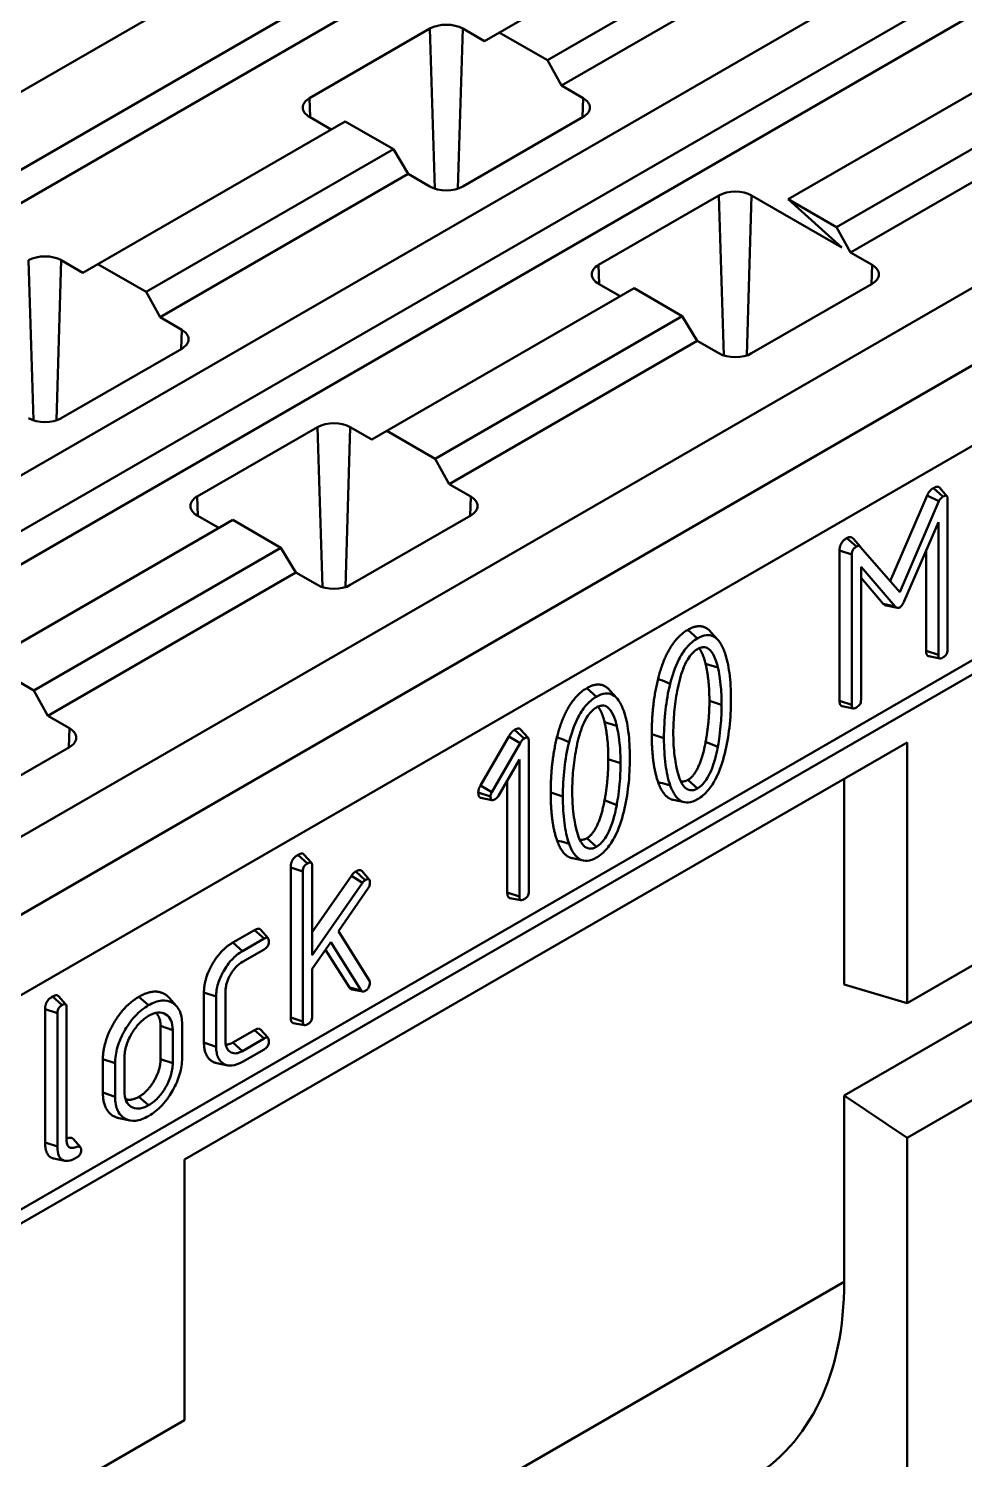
# Model space of a CAD drawing. Header units: millimetres. Extents: x 0 to 1485, y 0 to 1050.
# Drawn here: x 1229.3 to 1298, y 264.4 to 369.4 of the extents above; entities that cross this region are included whole.
import ezdxf

# ---------------------------------------------------------------- set-up
doc = ezdxf.new("R2010")
doc.units = ezdxf.units.MM
doc.header["$LTSCALE"] = 2.5
doc.layers.add('Sichtbar (ISO)', color=7, linetype='Continuous', lineweight=50)
doc.layers.add('Sichtbar schmal (ISO)', color=7, linetype='Continuous', lineweight=50)

msp = doc.modelspace()

# ---------------------------------------------------------------- linework, layer by layer
at = {"layer": 'Sichtbar (ISO)'}
for p, q in [((1397.715, 454.175), (1044.162, 250.051)), ((1416.1, 444.785), (1061.486, 240.049)), ((1066.082, 238.62), (1419.636, 442.744)), ((1067.143, 236.783), (1420.696, 440.907)), ((1038.151, 254.746), (1356.35, 438.458)), ((1043.101, 251.888), (1361.299, 435.6)), ((1439.081, 431.517), (1084.467, 226.781)), ((1090.477, 224.535), (1408.675, 408.247)), ((1262.739, 368.49), (1281.985, 379.602)), ((1267.372, 367.082), (1285.521, 377.561)), ((1286.619, 375.745), (1268.396, 365.224)), ((1249.908, 364.305), (1258.747, 369.408)), ((1261.148, 369.408), (1262.739, 368.49)), ((1263.836, 369.123), (1267.372, 367.082)), ((1267.372, 367.082), (1268.396, 365.224)), ((1303.199, 367.354), (1285.05, 356.876)), ((1188.399, 275.166), (1346.109, 366.22)), ((1268.396, 365.224), (1269.987, 364.305)), ((1288.585, 354.835), (1306.734, 365.313)), ((1289.609, 352.976), (1307.832, 363.497)), ((1233.276, 351.479), (1252.523, 362.591)), ((1251.499, 362), (1249.908, 362.919)), ((1256.058, 360.55), (1252.523, 362.591)), ((1269.987, 362.919), (1261.148, 357.816)), ((1237.909, 350.072), (1256.058, 360.55)), ((1257.156, 358.734), (1256.058, 360.55)), ((1257.156, 358.734), (1238.933, 348.213)), ((1258.747, 357.816), (1257.156, 358.734)), ((1271.121, 352.058), (1279.96, 357.161)), ((1282.361, 357.161), (1288.971, 353.344)), ((1285.05, 356.876), (1288.585, 354.835)), ((1288.971, 353.344), (1285.05, 356.876)), ((1288.585, 354.835), (1289.609, 352.976)), ((1289.609, 352.976), (1291.2, 352.058)), ((1231.685, 352.398), (1233.276, 351.479)), ((1234.374, 352.113), (1237.909, 350.072)), ((1345.213, 349.97), (1188.399, 259.433)), ((1237.909, 350.072), (1238.933, 348.213)), ((1254.489, 339.232), (1273.736, 350.344)), ((1272.712, 349.753), (1271.121, 350.672)), ((1277.271, 348.303), (1273.736, 350.344)), ((1291.2, 350.672), (1282.361, 345.568)), ((1346.109, 349.452), (1188.399, 258.398)), ((1238.933, 348.213), (1240.524, 347.295)), ((1259.122, 337.824), (1277.271, 348.303)), ((1278.369, 346.487), (1277.271, 348.303)), ((1240.524, 345.909), (1231.685, 340.806)), ((1260.146, 335.966), (1278.369, 346.487)), ((1279.96, 345.568), (1278.369, 346.487)), ((1241.659, 335.047), (1250.497, 340.15)), ((1252.898, 340.15), (1254.489, 339.232)), ((1255.587, 339.866), (1259.122, 337.824)), ((1259.122, 337.824), (1260.146, 335.966)), ((1260.146, 335.966), (1261.737, 335.047)), ((1292.526, 328.837), (1295.248, 335.139)), ((1296.145, 335.711), (1296.695, 335.09)), ((1293.23, 328.024), (1296.113, 334.7)), ((1296.749, 334.848), (1296.749, 323.828)), ((1225.026, 322.222), (1244.273, 333.334)), ((1243.249, 332.743), (1241.659, 333.661)), ((1247.809, 331.292), (1244.273, 333.334)), ((1261.737, 333.661), (1252.898, 328.558)), ((1296.066, 333.166), (1293.564, 327.382)), ((1296.066, 323.433), (1296.066, 333.166)), ((1289.807, 331.963), (1290.351, 331.348)), ((1229.66, 320.814), (1247.809, 331.292)), ((1248.906, 329.477), (1247.809, 331.292)), ((1288.813, 320.062), (1288.813, 331.083)), ((1290.356, 331.342), (1293.23, 328.024)), ((1295.169, 323.732), (1295.169, 331.093)), ((1289.71, 319.763), (1289.71, 330.784)), ((1290.393, 329.894), (1290.393, 320.158)), ((1292.885, 326.99), (1290.393, 329.894)), ((1230.683, 318.956), (1248.906, 329.477)), ((1250.497, 328.558), (1248.906, 329.477)), ((1292.021, 327.186), (1290.393, 329.082)), ((1293.058, 326.876), (1292.244, 327.041)), ((1279.349, 325.128), (1279.899, 324.507)), ((1226.124, 322.855), (1229.66, 320.814)), ((1296.171, 323.162), (1295.358, 323.327)), ((1229.66, 320.814), (1230.683, 318.956)), ((1271.93, 320.845), (1272.48, 320.224)), ((1289.815, 319.492), (1289.002, 319.658)), ((1230.683, 318.956), (1232.274, 318.037)), ((1262.454, 313.842), (1264.53, 317.438)), ((1265.398, 317.959), (1265.948, 317.338)), ((1232.274, 316.651), (1223.435, 311.548)), ((1240.738, 286.385), (1293.771, 317.004)), ((1263.293, 313.353), (1265.371, 316.952)), ((1266.002, 317.096), (1266.002, 306.076)), ((1293.771, 317.004), (1293.771, 297.863)), ((1265.318, 315.753), (1263.777, 313.083)), ((1265.318, 305.681), (1265.318, 315.753)), ((1264.422, 305.98), (1264.422, 314.2)), ((1289.157, 299.235), (1289.157, 314.34)), ((1263.293, 313.353), (1262.454, 313.842)), ((1263.299, 312.76), (1262.486, 312.926)), ((1277.433, 312.606), (1276.62, 312.772)), ((1248.522, 296.8), (1248.522, 307.82)), ((1249.498, 308.779), (1250.048, 308.158)), ((1250.102, 307.916), (1250.102, 301.367)), ((1270.015, 308.323), (1269.201, 308.489)), ((1249.418, 296.501), (1249.418, 307.522)), ((1250.102, 303.067), (1252.979, 307.213)), ((1252.979, 307.213), (1253.804, 306.701)), ((1253.738, 307.558), (1254.289, 306.936)), ((1293.771, 297.863), (1309.68, 307.049)), ((1250.102, 301.367), (1253.804, 306.701)), ((1254.211, 306.294), (1252.026, 303.148)), ((1265.424, 305.41), (1264.611, 305.575)), ((1244.281, 302.305), (1245.865, 303.219)), ((1244.988, 301.677), (1246.572, 302.592)), ((1246.31, 303.258), (1246.86, 302.636)), ((1252.026, 303.148), (1254.308, 299.501)), ((1246.572, 301.803), (1244.988, 300.888)), ((1251.466, 302.328), (1250.102, 300.369)), ((1252.831, 299.004), (1251.078, 301.77)), ((1253.706, 298.795), (1251.466, 302.328)), ((1305.809, 300.684), (1289.157, 291.07)), ((1250.102, 300.369), (1250.102, 296.896)), ((1231.472, 298.372), (1232.023, 297.751)), ((1242.156, 294.954), (1242.156, 298.635)), ((1243.736, 298.719), (1243.736, 295.061)), ((1253.818, 298.703), (1253.005, 298.869)), ((1289.157, 299.235), (1293.771, 297.863)), ((1230.496, 287.62), (1230.496, 297.413)), ((1232.077, 297.509), (1232.077, 287.716)), ((1239.597, 298.25), (1240.147, 297.628)), ((1243.052, 294.655), (1243.052, 298.336)), ((1231.393, 287.321), (1231.393, 297.115)), ((1240.548, 296.277), (1240.548, 293.823)), ((1249.524, 296.23), (1248.711, 296.396)), ((1309.68, 297.156), (1293.771, 287.971)), ((1238.968, 293.738), (1238.968, 296.181)), ((1239.864, 295.882), (1239.864, 293.439)), ((1244.281, 294.965), (1245.865, 295.88)), ((1244.988, 294.338), (1246.572, 295.253)), ((1246.31, 295.918), (1246.86, 295.297)), ((1246.572, 294.463), (1244.988, 293.549)), ((1234.737, 291.284), (1234.737, 293.738)), ((1235.634, 290.985), (1235.634, 293.439)), ((1236.317, 291.391), (1236.317, 293.834)), ((1243.905, 293.288), (1243.092, 293.454)), ((1293.771, 287.971), (1289.157, 291.07)), ((1289.157, 277.393), (1289.157, 291.07)), ((1236.731, 289.244), (1235.918, 289.41)), ((1232.544, 287.89), (1233.094, 287.269)), ((1293.771, 287.971), (1293.771, 244.744)), ((1231.941, 286.285), (1231.128, 286.451)), ((1240.738, 267.245), (1240.738, 286.385)), ((1224.828, 258.059), (1240.738, 267.245))]:
    msp.add_line(p, q, dxfattribs=at)
for centre, major_axis, ratio, start_param, end_param in [((1259.947, 368.715), (1.698, 0), 0.5773503, 0.7853982, 2.3561945), ((1251.108, 363.612), (-1.698, 0), 0.5773503, 5.4977871, 7.0685835), ((1268.786, 363.612), (1.698, 0), 0.5773503, 5.4977871, 7.0685835), ((1259.947, 358.509), (-1.698, 0), 0.5773503, 0.7853982, 2.3561945), ((1281.161, 356.468), (1.698, 0), 0.5773503, 0.7853982, 2.3561945), ((1230.485, 351.705), (1.698, 0), 0.5773503, 0.7853982, 2.3561945), ((1272.322, 351.365), (-1.698, 0), 0.5773503, 5.4977871, 7.0685835), ((1289.999, 351.365), (1.698, 0), 0.5773503, 5.4977871, 7.0685835), ((1239.323, 346.602), (1.698, 0), 0.5773503, 5.4977871, 7.0685835), ((1281.161, 346.262), (-1.698, 0), 0.5773503, 0.7853982, 2.3561945), ((1230.485, 341.499), (-1.698, 0), 0.5773503, 0.7853982, 2.3561945), ((1251.698, 339.457), (1.698, 0), 0.5773503, 0.7853982, 2.3561945), ((1242.859, 334.354), (-1.698, 0), 0.5773503, 5.4977871, 7.0685835), ((1260.537, 334.354), (1.698, 0), 0.5773503, 5.4977871, 7.0685835), ((1251.698, 329.251), (-1.698, 0), 0.5773503, 0.7853982, 2.3561945), ((1231.074, 317.344), (1.698, 0), 0.5773503, 5.4977871, 7.0685835), ((1265.319, 288.942), (17.709, -25.523), 0.6252357, 6.2312405, 7.0166387)]:
    msp.add_ellipse(centre, major_axis=major_axis, ratio=ratio, start_param=start_param, end_param=end_param, dxfattribs=at)
for points in [[(1295.248, 335.139), (1295.405, 335.502), (1295.7, 335.673)], [(1295.7, 335.673), (1296.017, 335.856), (1296.145, 335.711)], [(1288.813, 331.083), (1288.813, 331.696), (1289.344, 332.003)], [(1289.344, 332.003), (1289.63, 332.168), (1289.807, 331.963)], [(1292.244, 327.041), (1292.124, 327.066), (1292.021, 327.186)], [(1275.491, 321.675), (1276.18, 324.402), (1277.675, 325.266)], [(1277.675, 325.266), (1278.702, 325.859), (1279.349, 325.128)], [(1278.984, 322.76), (1278.787, 323.571), (1278.499, 323.909)], [(1295.358, 323.327), (1295.169, 323.366), (1295.169, 323.732)], [(1279.259, 320.056), (1279.259, 321.579), (1278.984, 322.76)], [(1275.028, 317.614), (1275.028, 319.818), (1275.491, 321.675)], [(1268.072, 317.392), (1268.761, 320.119), (1270.256, 320.982)], [(1270.256, 320.982), (1271.283, 321.575), (1271.93, 320.845)], [(1271.565, 318.477), (1271.368, 319.288), (1271.08, 319.626)], [(1278.984, 317.034), (1279.259, 318.545), (1279.259, 320.056)], [(1289.002, 319.658), (1288.813, 319.696), (1288.813, 320.062)], [(1271.84, 315.773), (1271.84, 317.296), (1271.565, 318.477)], [(1264.53, 317.438), (1264.737, 317.796), (1264.953, 317.921)], [(1264.953, 317.921), (1265.27, 318.104), (1265.398, 317.959)], [(1267.61, 313.331), (1267.61, 315.535), (1268.072, 317.392)], [(1275.491, 314.086), (1275.028, 315.41), (1275.028, 317.614)], [(1277.675, 314.245), (1278.551, 314.751), (1278.984, 317.034)], [(1271.565, 312.751), (1271.84, 314.262), (1271.84, 315.773)], [(1277.153, 314.158), (1277.391, 314.081), (1277.675, 314.245)], [(1262.296, 313.331), (1262.296, 313.581), (1262.454, 313.842)], [(1262.486, 312.926), (1262.296, 312.965), (1262.296, 313.331)], [(1268.072, 309.803), (1267.61, 311.127), (1267.61, 313.331)], [(1276.62, 312.772), (1275.908, 312.917), (1275.491, 314.086)], [(1270.256, 309.962), (1271.132, 310.468), (1271.565, 312.751)], [(1269.735, 309.875), (1269.972, 309.798), (1270.256, 309.962)], [(1269.201, 308.489), (1268.489, 308.634), (1268.072, 309.803)], [(1248.522, 307.82), (1248.522, 308.434), (1249.053, 308.741)], [(1249.053, 308.741), (1249.37, 308.924), (1249.498, 308.779)], [(1252.979, 307.213), (1253.107, 307.411), (1253.294, 307.519)], [(1253.294, 307.519), (1253.611, 307.702), (1253.738, 307.558)], [(1264.611, 305.575), (1264.422, 305.614), (1264.422, 305.98)], [(1245.865, 303.219), (1246.182, 303.402), (1246.31, 303.258)], [(1242.156, 298.635), (1242.156, 299.657), (1243.386, 301.788), (1244.281, 302.305)], [(1231.028, 298.334), (1231.345, 298.517), (1231.472, 298.372)], [(1253.005, 298.869), (1252.9, 298.89), (1252.831, 299.004)], [(1230.496, 297.413), (1230.496, 298.027), (1231.028, 298.334)], [(1234.737, 293.738), (1234.737, 295.011), (1236.282, 297.686), (1237.384, 298.322)], [(1238.968, 296.181), (1238.968, 296.842), (1238.619, 297.135)], [(1248.711, 296.396), (1248.522, 296.434), (1248.522, 296.8)], [(1245.865, 295.88), (1246.182, 296.063), (1246.31, 295.918)], [(1243.753, 294.824), (1243.991, 294.798), (1244.281, 294.965)], [(1237.384, 290.983), (1238.043, 291.364), (1238.968, 292.977), (1238.968, 293.738)], [(1236.396, 290.807), (1236.817, 290.656), (1237.384, 290.983)]]:
    msp.add_open_spline(points, degree=2, dxfattribs=at)
for points, degree, knots in [([(1296.407, 335.046), (1296.46, 335.076), (1296.531, 335.111), (1296.626, 335.125), (1296.65, 335.12), (1296.683, 335.103), (1296.699, 335.09), (1296.725, 335.042), (1296.733, 335.013), (1296.747, 334.942), (1296.749, 334.895), (1296.749, 334.848)], 3, [0, 0, 0, 0, 0.04493859, 0.04493859, 0.07151546, 0.07151546, 0.09679736, 0.09679736, 0.12063391, 0.12063391, 0.1534914, 0.1534914, 0.1534914, 0.1534914]), ([(1296.113, 334.7), (1296.146, 334.777), (1296.179, 334.83), (1296.234, 334.904), (1296.263, 334.935), (1296.33, 334.996), (1296.369, 335.023), (1296.407, 335.046)], 3, [0, 0, 0, 0, 0.05085721, 0.05085721, 0.0984992, 0.0984992, 0.15580667, 0.15580667, 0.15580667, 0.15580667]), ([(1289.71, 330.784), (1289.71, 330.845), (1289.714, 330.929), (1289.75, 331.06), (1289.766, 331.097), (1289.797, 331.153), (1289.817, 331.183), (1289.872, 331.244), (1289.901, 331.27), (1289.969, 331.325), (1290.011, 331.353), (1290.051, 331.376)], 3, [0, 0, 0, 0, 0.04493859, 0.04493859, 0.07151546, 0.07151546, 0.09679736, 0.09679736, 0.12063391, 0.12063391, 0.1534914, 0.1534914, 0.1534914, 0.1534914]), ([(1290.051, 331.376), (1290.105, 331.407), (1290.147, 331.419), (1290.214, 331.426), (1290.243, 331.421), (1290.303, 331.395), (1290.332, 331.371), (1290.356, 331.342)], 3, [0, 0, 0, 0, 0.04515241, 0.04515241, 0.08833493, 0.08833493, 0.14244423, 0.14244423, 0.14244423, 0.14244423]), ([(1293.229, 326.911), (1293.19, 326.889), (1293.154, 326.876), (1293.085, 326.869), (1293.046, 326.873), (1292.958, 326.916), (1292.919, 326.951), (1292.885, 326.99)], 3, [0, 0, 0, 0, 0.033050915, 0.033050915, 0.063525421, 0.063525421, 0.095110228, 0.095110228, 0.095110228, 0.095110228]), ([(1293.564, 327.382), (1293.521, 327.283), (1293.46, 327.158), (1293.361, 327.026), (1293.335, 326.996), (1293.282, 326.946), (1293.256, 326.926), (1293.229, 326.911)], 3, [0, 0, 0, 0, 0.06521278, 0.06521278, 0.08661633, 0.08661633, 0.10602544, 0.10602544, 0.10602544, 0.10602544]), ([(1276.377, 321.301), (1276.524, 321.882), (1276.73, 322.518), (1277.182, 323.406), (1277.37, 323.705), (1277.711, 324.108), (1277.836, 324.233), (1278.103, 324.461), (1278.242, 324.558), (1278.382, 324.639)], 3, [0.00013812, 0.00013812, 0.00013812, 0.00013812, 0.38590631, 0.38590631, 0.59820007, 0.59820007, 0.71158033, 0.71158033, 0.83020461, 0.83020461, 0.83020461, 0.83020461]), ([(1278.382, 324.639), (1278.61, 324.77), (1278.831, 324.853), (1279.24, 324.893), (1279.415, 324.855), (1279.748, 324.679), (1279.895, 324.53), (1280.169, 324.141), (1280.29, 323.878), (1280.387, 323.604)], 3, [0, 0, 0, 0, 0.19323337, 0.19323337, 0.3755242, 0.3755242, 0.58395794, 0.58395794, 0.84029902, 0.84029902, 0.84029902, 0.84029902]), ([(1278.382, 323.849), (1278.249, 323.772), (1278.12, 323.669), (1277.874, 323.408), (1277.763, 323.257), (1277.527, 322.866), (1277.414, 322.618), (1277.138, 321.89), (1277.003, 321.341), (1276.899, 320.78)], 3, [0, 0, 0, 0, 0.11289928, 0.11289928, 0.22681291, 0.22681291, 0.38686704, 0.38686704, 0.70571104, 0.70571104, 0.70571104, 0.70571104]), ([(1279.875, 322.51), (1279.804, 322.803), (1279.638, 323.444), (1279.197, 323.884), (1279.066, 323.963), (1278.829, 323.992), (1278.745, 323.986), (1278.566, 323.941), (1278.475, 323.903), (1278.382, 323.849)], 3, [0.00948385, 0.00948385, 0.00948385, 0.00948385, 0.23585034, 0.23585034, 0.31053252, 0.31053252, 0.34812458, 0.34812458, 0.38560149, 0.38560149, 0.38560149, 0.38560149]), ([(1280.387, 323.604), (1280.547, 323.146), (1280.655, 322.633), (1280.807, 321.482), (1280.839, 320.822), (1280.839, 320.152)], 3, [0.00009846, 0.00009846, 0.00009846, 0.00009846, 0.4272375, 0.4272375, 0.91932095, 0.91932095, 0.91932095, 0.91932095]), ([(1296.749, 323.828), (1296.749, 323.767), (1296.745, 323.683), (1296.709, 323.552), (1296.692, 323.515), (1296.662, 323.458), (1296.642, 323.429), (1296.587, 323.367), (1296.558, 323.341), (1296.49, 323.286), (1296.448, 323.259), (1296.407, 323.236)], 3, [0, 0, 0, 0, 0.04493859, 0.04493859, 0.07151546, 0.07151546, 0.09679736, 0.09679736, 0.12063391, 0.12063391, 0.1534914, 0.1534914, 0.1534914, 0.1534914]), ([(1280.156, 319.758), (1280.156, 320.264), (1280.133, 320.757), (1280.017, 321.885), (1279.919, 322.323), (1279.875, 322.51)], 3, [0, 0, 0, 0, 0.37204259, 0.37204259, 0.88333669, 0.88333669, 0.88333669, 0.88333669]), ([(1296.407, 323.236), (1296.355, 323.205), (1296.284, 323.17), (1296.189, 323.156), (1296.165, 323.161), (1296.132, 323.178), (1296.116, 323.192), (1296.09, 323.24), (1296.082, 323.268), (1296.068, 323.34), (1296.066, 323.386), (1296.066, 323.433)], 3, [0, 0, 0, 0, 0.04493859, 0.04493859, 0.07151546, 0.07151546, 0.09679736, 0.09679736, 0.12063391, 0.12063391, 0.1534914, 0.1534914, 0.1534914, 0.1534914]), ([(1270.963, 320.355), (1271.191, 320.487), (1271.412, 320.57), (1271.821, 320.61), (1271.996, 320.572), (1272.329, 320.396), (1272.476, 320.247), (1272.75, 319.858), (1272.871, 319.595), (1272.968, 319.321)], 3, [0, 0, 0, 0, 0.19323337, 0.19323337, 0.3755242, 0.3755242, 0.58395794, 0.58395794, 0.84029902, 0.84029902, 0.84029902, 0.84029902]), ([(1275.925, 317.315), (1275.925, 317.987), (1275.958, 318.688), (1276.109, 320.018), (1276.217, 320.656), (1276.377, 321.301)], 3, [0, 0, 0, 0, 0.49387375, 0.49387375, 0.92134767, 0.92134767, 0.92134767, 0.92134767]), ([(1276.899, 320.78), (1276.801, 320.255), (1276.729, 319.74), (1276.632, 318.713), (1276.609, 318.205), (1276.609, 317.71)], 3, [0.00007028, 0.00007028, 0.00007028, 0.00007028, 0.35406194, 0.35406194, 0.71815652, 0.71815652, 0.71815652, 0.71815652]), ([(1268.959, 317.017), (1269.106, 317.599), (1269.311, 318.235), (1269.763, 319.122), (1269.952, 319.422), (1270.293, 319.825), (1270.417, 319.95), (1270.684, 320.177), (1270.823, 320.274), (1270.963, 320.355)], 3, [0.00013812, 0.00013812, 0.00013812, 0.00013812, 0.38590631, 0.38590631, 0.59820007, 0.59820007, 0.71158033, 0.71158033, 0.83020461, 0.83020461, 0.83020461, 0.83020461]), ([(1270.963, 319.566), (1270.83, 319.489), (1270.702, 319.386), (1270.455, 319.124), (1270.345, 318.974), (1270.108, 318.583), (1269.995, 318.335), (1269.72, 317.607), (1269.584, 317.058), (1269.48, 316.497)], 3, [0, 0, 0, 0, 0.11289928, 0.11289928, 0.22681291, 0.22681291, 0.38686704, 0.38686704, 0.70571104, 0.70571104, 0.70571104, 0.70571104]), ([(1272.456, 318.227), (1272.385, 318.52), (1272.219, 319.161), (1271.779, 319.601), (1271.648, 319.679), (1271.41, 319.709), (1271.326, 319.703), (1271.147, 319.658), (1271.056, 319.619), (1270.963, 319.566)], 3, [0.00948385, 0.00948385, 0.00948385, 0.00948385, 0.23585034, 0.23585034, 0.31053252, 0.31053252, 0.34812458, 0.34812458, 0.38560149, 0.38560149, 0.38560149, 0.38560149]), ([(1279.875, 316.681), (1279.919, 316.92), (1280.017, 317.476), (1280.133, 318.736), (1280.156, 319.253), (1280.156, 319.758)], 3, [0.00613834, 0.00613834, 0.00613834, 0.00613834, 0.14910149, 0.14910149, 0.25275582, 0.25275582, 0.25275582, 0.25275582]), ([(1280.839, 320.152), (1280.839, 319.483), (1280.807, 318.785), (1280.655, 317.459), (1280.547, 316.821), (1280.387, 316.178)], 3, [0, 0, 0, 0, 0.49188616, 0.49188616, 0.91885396, 0.91885396, 0.91885396, 0.91885396]), ([(1290.051, 319.566), (1289.998, 319.535), (1289.928, 319.5), (1289.833, 319.486), (1289.809, 319.492), (1289.775, 319.508), (1289.76, 319.522), (1289.734, 319.57), (1289.725, 319.599), (1289.712, 319.67), (1289.71, 319.717), (1289.71, 319.763)], 3, [0, 0, 0, 0, 0.04493859, 0.04493859, 0.07151546, 0.07151546, 0.09679736, 0.09679736, 0.12063391, 0.12063391, 0.1534914, 0.1534914, 0.1534914, 0.1534914]), ([(1290.393, 320.158), (1290.393, 320.097), (1290.388, 320.013), (1290.353, 319.882), (1290.336, 319.845), (1290.305, 319.789), (1290.286, 319.759), (1290.231, 319.698), (1290.202, 319.671), (1290.134, 319.617), (1290.092, 319.589), (1290.051, 319.566)], 3, [0, 0, 0, 0, 0.04493859, 0.04493859, 0.07151546, 0.07151546, 0.09679736, 0.09679736, 0.12063391, 0.12063391, 0.1534914, 0.1534914, 0.1534914, 0.1534914]), ([(1272.968, 319.321), (1273.128, 318.863), (1273.237, 318.35), (1273.388, 317.199), (1273.421, 316.539), (1273.421, 315.869)], 3, [0.00009846, 0.00009846, 0.00009846, 0.00009846, 0.4272375, 0.4272375, 0.91932095, 0.91932095, 0.91932095, 0.91932095]), ([(1265.371, 316.952), (1265.417, 317.032), (1265.471, 317.114), (1265.551, 317.205), (1265.574, 317.228), (1265.618, 317.266), (1265.639, 317.281), (1265.66, 317.294)], 3, [0, 0, 0, 0, 0.055184005, 0.055184005, 0.075635026, 0.075635026, 0.093768597, 0.093768597, 0.093768597, 0.093768597]), ([(1265.66, 317.294), (1265.713, 317.324), (1265.783, 317.359), (1265.879, 317.373), (1265.903, 317.368), (1265.936, 317.351), (1265.952, 317.338), (1265.978, 317.29), (1265.986, 317.261), (1265.999, 317.19), (1266.002, 317.143), (1266.002, 317.096)], 3, [0, 0, 0, 0, 0.04493859, 0.04493859, 0.07151546, 0.07151546, 0.09679736, 0.09679736, 0.12063391, 0.12063391, 0.1534914, 0.1534914, 0.1534914, 0.1534914]), ([(1272.737, 315.474), (1272.737, 315.981), (1272.715, 316.474), (1272.598, 317.602), (1272.5, 318.04), (1272.456, 318.227)], 3, [0, 0, 0, 0, 0.37204259, 0.37204259, 0.88333669, 0.88333669, 0.88333669, 0.88333669]), ([(1276.377, 313.852), (1276.217, 314.311), (1276.109, 314.825), (1275.958, 315.979), (1275.925, 316.643), (1275.925, 317.315)], 3, [0.00013828, 0.00013828, 0.00013828, 0.00013828, 0.42779173, 0.42779173, 0.9218729, 0.9218729, 0.9218729, 0.9218729]), ([(1276.609, 317.71), (1276.609, 317.205), (1276.631, 316.714), (1276.747, 315.588), (1276.846, 315.146), (1276.889, 314.958)], 3, [0, 0, 0, 0, 0.3707409, 0.3707409, 0.88207779, 0.88207779, 0.88207779, 0.88207779]), ([(1268.506, 313.032), (1268.506, 313.704), (1268.539, 314.405), (1268.69, 315.734), (1268.798, 316.373), (1268.959, 317.017)], 3, [0, 0, 0, 0, 0.49387375, 0.49387375, 0.92134767, 0.92134767, 0.92134767, 0.92134767]), ([(1269.48, 316.497), (1269.382, 315.972), (1269.31, 315.457), (1269.213, 314.43), (1269.19, 313.922), (1269.19, 313.426)], 3, [0.00007028, 0.00007028, 0.00007028, 0.00007028, 0.35406194, 0.35406194, 0.71815652, 0.71815652, 0.71815652, 0.71815652]), ([(1278.382, 313.618), (1278.516, 313.695), (1278.646, 313.8), (1278.894, 314.063), (1279.005, 314.215), (1279.245, 314.61), (1279.359, 314.862), (1279.688, 315.728), (1279.818, 316.378), (1279.875, 316.681)], 3, [0, 0, 0, 0, 0.11363012, 0.11363012, 0.22855531, 0.22855531, 0.39071045, 0.39071045, 0.79871277, 0.79871277, 0.79871277, 0.79871277]), ([(1272.456, 312.398), (1272.5, 312.637), (1272.598, 313.193), (1272.714, 314.453), (1272.737, 314.97), (1272.737, 315.474)], 3, [0.00613834, 0.00613834, 0.00613834, 0.00613834, 0.14910149, 0.14910149, 0.25275582, 0.25275582, 0.25275582, 0.25275582]), ([(1273.421, 315.869), (1273.421, 315.2), (1273.388, 314.502), (1273.237, 313.176), (1273.128, 312.538), (1272.968, 311.895)], 3, [0, 0, 0, 0, 0.49188616, 0.49188616, 0.91885396, 0.91885396, 0.91885396, 0.91885396]), ([(1280.387, 316.178), (1280.24, 315.593), (1280.034, 314.953), (1279.581, 314.062), (1279.393, 313.763), (1279.052, 313.359), (1278.928, 313.234), (1278.661, 313.007), (1278.522, 312.91), (1278.382, 312.829)], 3, [0.00009835, 0.00009835, 0.00009835, 0.00009835, 0.38794314, 0.38794314, 0.60022924, 0.60022924, 0.7135331, 0.7135331, 0.83200422, 0.83200422, 0.83200422, 0.83200422]), ([(1276.889, 314.958), (1276.96, 314.665), (1277.127, 314.023), (1277.567, 313.584), (1277.698, 313.505), (1277.935, 313.476), (1278.02, 313.481), (1278.198, 313.526), (1278.29, 313.565), (1278.382, 313.618)], 3, [0.00943853, 0.00943853, 0.00943853, 0.00943853, 0.23585034, 0.23585034, 0.31053252, 0.31053252, 0.34812458, 0.34812458, 0.38560149, 0.38560149, 0.38560149, 0.38560149]), ([(1263.193, 313.032), (1263.193, 313.091), (1263.203, 313.142), (1263.224, 313.212), (1263.234, 313.239), (1263.263, 313.302), (1263.279, 313.33), (1263.293, 313.353)], 3, [0, 0, 0, 0, 0.04356364, 0.04356364, 0.07196351, 0.07196351, 0.10834986, 0.10834986, 0.10834986, 0.10834986]), ([(1263.777, 313.083), (1263.739, 313.021), (1263.702, 312.974), (1263.632, 312.901), (1263.589, 312.865), (1263.535, 312.834)], 3, [0.000789388, 0.000789388, 0.000789388, 0.000789388, 0.045146616, 0.045146616, 0.090093718, 0.090093718, 0.090093718, 0.090093718]), ([(1269.19, 313.426), (1269.19, 312.922), (1269.213, 312.431), (1269.329, 311.305), (1269.427, 310.863), (1269.471, 310.674)], 3, [0, 0, 0, 0, 0.3707409, 0.3707409, 0.88207779, 0.88207779, 0.88207779, 0.88207779]), ([(1278.382, 312.829), (1278.153, 312.697), (1277.931, 312.613), (1277.521, 312.573), (1277.346, 312.612), (1277.014, 312.787), (1276.867, 312.935), (1276.594, 313.321), (1276.474, 313.58), (1276.377, 313.852)], 3, [0, 0, 0, 0, 0.19403135, 0.19403135, 0.37681876, 0.37681876, 0.58399614, 0.58399614, 0.83831224, 0.83831224, 0.83831224, 0.83831224]), ([(1263.535, 312.834), (1263.482, 312.804), (1263.412, 312.769), (1263.316, 312.755), (1263.292, 312.76), (1263.259, 312.776), (1263.243, 312.79), (1263.217, 312.838), (1263.209, 312.867), (1263.196, 312.938), (1263.193, 312.985), (1263.193, 313.032)], 3, [0, 0, 0, 0, 0.04493859, 0.04493859, 0.07151546, 0.07151546, 0.09679736, 0.09679736, 0.12063391, 0.12063391, 0.1534914, 0.1534914, 0.1534914, 0.1534914]), ([(1268.959, 309.568), (1268.798, 310.028), (1268.69, 310.542), (1268.539, 311.696), (1268.506, 312.36), (1268.506, 313.032)], 3, [0.00013828, 0.00013828, 0.00013828, 0.00013828, 0.42779173, 0.42779173, 0.9218729, 0.9218729, 0.9218729, 0.9218729]), ([(1270.963, 309.335), (1271.097, 309.412), (1271.227, 309.516), (1271.475, 309.78), (1271.587, 309.932), (1271.826, 310.327), (1271.94, 310.579), (1272.269, 311.445), (1272.399, 312.095), (1272.456, 312.398)], 3, [0, 0, 0, 0, 0.11363012, 0.11363012, 0.22855531, 0.22855531, 0.39071045, 0.39071045, 0.79871277, 0.79871277, 0.79871277, 0.79871277]), ([(1272.968, 311.895), (1272.821, 311.31), (1272.615, 310.67), (1272.162, 309.779), (1271.974, 309.48), (1271.633, 309.076), (1271.509, 308.951), (1271.242, 308.723), (1271.103, 308.626), (1270.963, 308.546)], 3, [0.00009835, 0.00009835, 0.00009835, 0.00009835, 0.38794314, 0.38794314, 0.60022924, 0.60022924, 0.7135331, 0.7135331, 0.83200422, 0.83200422, 0.83200422, 0.83200422]), ([(1269.471, 310.674), (1269.542, 310.381), (1269.708, 309.74), (1270.148, 309.3), (1270.279, 309.222), (1270.517, 309.192), (1270.601, 309.198), (1270.78, 309.243), (1270.871, 309.282), (1270.963, 309.335)], 3, [0.00943853, 0.00943853, 0.00943853, 0.00943853, 0.23585034, 0.23585034, 0.31053252, 0.31053252, 0.34812458, 0.34812458, 0.38560149, 0.38560149, 0.38560149, 0.38560149]), ([(1270.963, 308.546), (1270.735, 308.414), (1270.513, 308.33), (1270.102, 308.29), (1269.927, 308.328), (1269.595, 308.504), (1269.448, 308.652), (1269.176, 309.037), (1269.055, 309.297), (1268.959, 309.568)], 3, [0, 0, 0, 0, 0.19403135, 0.19403135, 0.37681876, 0.37681876, 0.58399614, 0.58399614, 0.83831224, 0.83831224, 0.83831224, 0.83831224]), ([(1249.418, 307.522), (1249.418, 307.583), (1249.423, 307.666), (1249.459, 307.798), (1249.475, 307.835), (1249.506, 307.891), (1249.526, 307.92), (1249.58, 307.982), (1249.609, 308.008), (1249.678, 308.063), (1249.72, 308.09), (1249.76, 308.114)], 3, [0, 0, 0, 0, 0.04493859, 0.04493859, 0.07151546, 0.07151546, 0.09679736, 0.09679736, 0.12063391, 0.12063391, 0.1534914, 0.1534914, 0.1534914, 0.1534914]), ([(1249.76, 308.114), (1249.813, 308.144), (1249.883, 308.179), (1249.979, 308.193), (1250.003, 308.188), (1250.036, 308.172), (1250.052, 308.158), (1250.078, 308.11), (1250.086, 308.081), (1250.099, 308.01), (1250.102, 307.963), (1250.102, 307.916)], 3, [0, 0, 0, 0, 0.04493859, 0.04493859, 0.07151546, 0.07151546, 0.09679736, 0.09679736, 0.12063391, 0.12063391, 0.1534914, 0.1534914, 0.1534914, 0.1534914]), ([(1253.804, 306.701), (1253.826, 306.735), (1253.849, 306.768), (1253.912, 306.831), (1253.949, 306.863), (1254.001, 306.892)], 3, [0.004833636, 0.004833636, 0.004833636, 0.004833636, 0.029428294, 0.029428294, 0.049357635, 0.049357635, 0.049357635, 0.049357635]), ([(1254.001, 306.892), (1254.054, 306.923), (1254.124, 306.958), (1254.22, 306.972), (1254.244, 306.967), (1254.277, 306.95), (1254.292, 306.936), (1254.318, 306.888), (1254.327, 306.86), (1254.34, 306.788), (1254.343, 306.742), (1254.343, 306.695)], 3, [0, 0, 0, 0, 0.04493859, 0.04493859, 0.07151546, 0.07151546, 0.09679736, 0.09679736, 0.12063391, 0.12063391, 0.1534914, 0.1534914, 0.1534914, 0.1534914]), ([(1254.343, 306.695), (1254.343, 306.618), (1254.331, 306.556), (1254.306, 306.472), (1254.292, 306.437), (1254.257, 306.365), (1254.235, 306.328), (1254.211, 306.294)], 3, [0, 0, 0, 0, 0.05661711, 0.05661711, 0.09730635, 0.09730635, 0.14184849, 0.14184849, 0.14184849, 0.14184849]), ([(1266.002, 306.076), (1266.002, 306.015), (1265.997, 305.931), (1265.961, 305.8), (1265.945, 305.763), (1265.914, 305.706), (1265.894, 305.677), (1265.84, 305.615), (1265.811, 305.589), (1265.742, 305.534), (1265.701, 305.507), (1265.66, 305.484)], 3, [0, 0, 0, 0, 0.04493859, 0.04493859, 0.07151546, 0.07151546, 0.09679736, 0.09679736, 0.12063391, 0.12063391, 0.1534914, 0.1534914, 0.1534914, 0.1534914]), ([(1265.66, 305.484), (1265.607, 305.453), (1265.537, 305.418), (1265.441, 305.404), (1265.417, 305.409), (1265.384, 305.426), (1265.369, 305.44), (1265.343, 305.488), (1265.334, 305.516), (1265.321, 305.588), (1265.318, 305.634), (1265.318, 305.681)], 3, [0, 0, 0, 0, 0.04493859, 0.04493859, 0.07151546, 0.07151546, 0.09679736, 0.09679736, 0.12063391, 0.12063391, 0.1534914, 0.1534914, 0.1534914, 0.1534914]), ([(1246.572, 302.592), (1246.625, 302.623), (1246.695, 302.658), (1246.791, 302.672), (1246.815, 302.667), (1246.848, 302.65), (1246.864, 302.636), (1246.89, 302.588), (1246.898, 302.559), (1246.911, 302.488), (1246.914, 302.441), (1246.914, 302.395)], 3, [0, 0, 0, 0, 0.04493859, 0.04493859, 0.07151546, 0.07151546, 0.09679736, 0.09679736, 0.12063391, 0.12063391, 0.1534914, 0.1534914, 0.1534914, 0.1534914]), ([(1243.052, 298.336), (1243.052, 298.636), (1243.095, 298.953), (1243.286, 299.595), (1243.419, 299.895), (1243.772, 300.521), (1243.976, 300.803), (1244.319, 301.173), (1244.444, 301.289), (1244.71, 301.503), (1244.849, 301.597), (1244.988, 301.677)], 3, [0, 0, 0, 0, 0.22049109, 0.22049109, 0.42248932, 0.42248932, 0.65124074, 0.65124074, 0.77479639, 0.77479639, 0.90598299, 0.90598299, 0.90598299, 0.90598299]), ([(1246.914, 302.395), (1246.914, 302.334), (1246.909, 302.25), (1246.874, 302.119), (1246.857, 302.082), (1246.826, 302.025), (1246.806, 301.996), (1246.752, 301.934), (1246.723, 301.908), (1246.654, 301.853), (1246.613, 301.826), (1246.572, 301.803)], 3, [0, 0, 0, 0, 0.04493859, 0.04493859, 0.07151546, 0.07151546, 0.09679736, 0.09679736, 0.12063391, 0.12063391, 0.1534914, 0.1534914, 0.1534914, 0.1534914]), ([(1244.988, 300.888), (1244.821, 300.791), (1244.658, 300.664), (1244.359, 300.349), (1244.232, 300.176), (1244.017, 299.812), (1243.911, 299.598), (1243.802, 299.247), (1243.777, 299.139), (1243.744, 298.925), (1243.736, 298.82), (1243.736, 298.719)], 3, [0, 0, 0, 0, 0.14218903, 0.14218903, 0.27419449, 0.27419449, 0.39556776, 0.39556776, 0.45086248, 0.45086248, 0.50741612, 0.50741612, 0.50741612, 0.50741612]), ([(1254.308, 299.501), (1254.319, 299.486), (1254.325, 299.473), (1254.34, 299.42), (1254.343, 299.382), (1254.343, 299.344)], 3, [0.00630777, 0.00630777, 0.00630777, 0.00630777, 0.026873442, 0.026873442, 0.056882234, 0.056882234, 0.056882234, 0.056882234]), ([(1237.384, 298.322), (1238.496, 298.964), (1239.453, 298.411), (1239.597, 298.25)], 2, [0, 0, 0, 1, 1.2481698, 1.2481698, 1.2481698]), ([(1254.001, 298.752), (1253.94, 298.717), (1253.897, 298.705), (1253.832, 298.698), (1253.804, 298.704), (1253.741, 298.739), (1253.718, 298.775), (1253.706, 298.795)], 3, [0, 0, 0, 0, 0.05164848, 0.05164848, 0.10562045, 0.10562045, 0.18638755, 0.18638755, 0.18638755, 0.18638755]), ([(1254.343, 299.344), (1254.343, 299.285), (1254.333, 299.232), (1254.305, 299.139), (1254.284, 299.086), (1254.22, 298.971), (1254.182, 298.912), (1254.113, 298.837), (1254.092, 298.818), (1254.048, 298.782), (1254.024, 298.766), (1254.001, 298.752)], 3, [0, 0, 0, 0, 0.04340868, 0.04340868, 0.08309873, 0.08309873, 0.1140491, 0.1140491, 0.12660089, 0.12660089, 0.14029151, 0.14029151, 0.14029151, 0.14029151]), ([(1231.393, 297.115), (1231.393, 297.176), (1231.398, 297.259), (1231.433, 297.391), (1231.45, 297.428), (1231.481, 297.484), (1231.501, 297.513), (1231.555, 297.575), (1231.584, 297.601), (1231.653, 297.656), (1231.694, 297.683), (1231.735, 297.707)], 3, [0, 0, 0, 0, 0.04493859, 0.04493859, 0.07151546, 0.07151546, 0.09679736, 0.09679736, 0.12063391, 0.12063391, 0.1534914, 0.1534914, 0.1534914, 0.1534914]), ([(1231.735, 297.707), (1231.788, 297.737), (1231.858, 297.772), (1231.954, 297.786), (1231.978, 297.781), (1232.011, 297.765), (1232.026, 297.751), (1232.052, 297.703), (1232.061, 297.674), (1232.074, 297.603), (1232.077, 297.556), (1232.077, 297.509)], 3, [0, 0, 0, 0, 0.04493859, 0.04493859, 0.07151546, 0.07151546, 0.09679736, 0.09679736, 0.12063391, 0.12063391, 0.1534914, 0.1534914, 0.1534914, 0.1534914]), ([(1235.634, 293.439), (1235.634, 293.819), (1235.689, 294.221), (1235.932, 295.037), (1236.102, 295.421), (1236.477, 296.089), (1236.735, 296.502), (1237.255, 297.063), (1237.412, 297.21), (1237.744, 297.478), (1237.917, 297.595), (1238.091, 297.695)], 3, [0, 0, 0, 0, 0.27923244, 0.27923244, 0.53749451, 0.53749451, 0.73859052, 0.73859052, 0.82115187, 0.82115187, 0.90801408, 0.90801408, 0.90801408, 0.90801408]), ([(1238.091, 297.695), (1238.424, 297.888), (1238.749, 298.012), (1239.337, 298.07), (1239.584, 298.017), (1240.009, 297.788), (1240.212, 297.609), (1240.419, 297.175), (1240.467, 297.021), (1240.533, 296.672), (1240.548, 296.479), (1240.548, 296.277)], 3, [0, 0, 0, 0, 0.2825648, 0.2825648, 0.5401186, 0.5401186, 0.784101, 0.784101, 0.8981376, 0.8981376, 1.0186835, 1.0186835, 1.0186835, 1.0186835]), ([(1238.091, 296.917), (1237.855, 296.781), (1237.626, 296.602), (1237.207, 296.159), (1237.028, 295.915), (1236.727, 295.406), (1236.57, 295.095), (1236.412, 294.586), (1236.376, 294.432), (1236.328, 294.127), (1236.317, 293.978), (1236.317, 293.834)], 3, [0, 0, 0, 0, 0.19979467, 0.19979467, 0.38580198, 0.38580198, 0.55436725, 0.55436725, 0.62887478, 0.62887478, 0.70538132, 0.70538132, 0.70538132, 0.70538132]), ([(1239.864, 295.882), (1239.864, 296.157), (1239.823, 296.401), (1239.646, 296.79), (1239.522, 296.929), (1239.197, 297.132), (1239.008, 297.178), (1238.687, 297.153), (1238.573, 297.128), (1238.336, 297.046), (1238.214, 296.988), (1238.091, 296.917)], 3, [0, 0, 0, 0, 0.20235796, 0.20235796, 0.39133693, 0.39133693, 0.60139953, 0.60139953, 0.71036382, 0.71036382, 0.82231836, 0.82231836, 0.82231836, 0.82231836]), ([(1249.76, 296.304), (1249.707, 296.273), (1249.637, 296.238), (1249.541, 296.224), (1249.517, 296.229), (1249.484, 296.246), (1249.469, 296.26), (1249.443, 296.308), (1249.434, 296.336), (1249.421, 296.408), (1249.418, 296.454), (1249.418, 296.501)], 3, [0, 0, 0, 0, 0.04493859, 0.04493859, 0.07151546, 0.07151546, 0.09679736, 0.09679736, 0.12063391, 0.12063391, 0.1534914, 0.1534914, 0.1534914, 0.1534914]), ([(1250.102, 296.896), (1250.102, 296.835), (1250.097, 296.751), (1250.061, 296.62), (1250.045, 296.583), (1250.014, 296.527), (1249.994, 296.497), (1249.94, 296.436), (1249.911, 296.409), (1249.842, 296.354), (1249.8, 296.327), (1249.76, 296.304)], 3, [0, 0, 0, 0, 0.04493859, 0.04493859, 0.07151546, 0.07151546, 0.09679736, 0.09679736, 0.12063391, 0.12063391, 0.1534914, 0.1534914, 0.1534914, 0.1534914]), ([(1246.572, 295.253), (1246.625, 295.283), (1246.695, 295.318), (1246.791, 295.332), (1246.815, 295.327), (1246.848, 295.311), (1246.864, 295.297), (1246.89, 295.249), (1246.898, 295.22), (1246.911, 295.149), (1246.914, 295.102), (1246.914, 295.055)], 3, [0, 0, 0, 0, 0.04493859, 0.04493859, 0.07151546, 0.07151546, 0.09679736, 0.09679736, 0.12063391, 0.12063391, 0.1534914, 0.1534914, 0.1534914, 0.1534914]), ([(1243.092, 293.454), (1242.923, 293.488), (1242.156, 293.931), (1242.156, 294.954)], 2, [0.7527645, 0.7527645, 0.7527645, 1, 2, 2, 2]), ([(1244.988, 293.549), (1244.725, 293.397), (1244.467, 293.298), (1244.003, 293.252), (1243.809, 293.293), (1243.478, 293.472), (1243.316, 293.612), (1243.153, 293.955), (1243.115, 294.075), (1243.064, 294.347), (1243.052, 294.497), (1243.052, 294.655)], 3, [0, 0, 0, 0, 0.22353732, 0.22353732, 0.4261227, 0.4261227, 0.61395583, 0.61395583, 0.69968176, 0.69968176, 0.79038283, 0.79038283, 0.79038283, 0.79038283]), ([(1243.736, 295.061), (1243.736, 294.872), (1243.765, 294.706), (1243.888, 294.437), (1243.974, 294.34), (1244.163, 294.22), (1244.299, 294.155), (1244.573, 294.175), (1244.652, 294.192), (1244.818, 294.249), (1244.903, 294.289), (1244.988, 294.338)], 3, [0, 0, 0, 0, 0.13876231, 0.13876231, 0.27089218, 0.27089218, 0.37079828, 0.37079828, 0.40979192, 0.40979192, 0.44944556, 0.44944556, 0.44944556, 0.44944556]), ([(1246.914, 295.055), (1246.914, 294.994), (1246.909, 294.91), (1246.874, 294.779), (1246.857, 294.742), (1246.826, 294.686), (1246.806, 294.656), (1246.752, 294.595), (1246.723, 294.569), (1246.654, 294.514), (1246.613, 294.487), (1246.572, 294.463)], 3, [0, 0, 0, 0, 0.04493859, 0.04493859, 0.07151546, 0.07151546, 0.09679736, 0.09679736, 0.12063391, 0.12063391, 0.1534914, 0.1534914, 0.1534914, 0.1534914]), ([(1240.548, 293.823), (1240.548, 293.443), (1240.493, 293.041), (1240.25, 292.225), (1240.08, 291.84), (1239.705, 291.173), (1239.446, 290.76), (1238.926, 290.199), (1238.769, 290.052), (1238.437, 289.784), (1238.264, 289.667), (1238.091, 289.567)], 3, [0, 0, 0, 0, 0.27923244, 0.27923244, 0.53749451, 0.53749451, 0.73859052, 0.73859052, 0.82115187, 0.82115187, 0.90801408, 0.90801408, 0.90801408, 0.90801408]), ([(1238.091, 290.356), (1238.326, 290.492), (1238.555, 290.671), (1238.975, 291.114), (1239.154, 291.358), (1239.455, 291.867), (1239.612, 292.178), (1239.77, 292.687), (1239.805, 292.841), (1239.853, 293.146), (1239.864, 293.296), (1239.864, 293.439)], 3, [0, 0, 0, 0, 0.19979467, 0.19979467, 0.38580198, 0.38580198, 0.55436725, 0.55436725, 0.62887478, 0.62887478, 0.70538132, 0.70538132, 0.70538132, 0.70538132]), ([(1235.918, 289.41), (1235.703, 289.454), (1234.737, 290.012), (1234.737, 291.284)], 2, [0.7489685, 0.7489685, 0.7489685, 1, 2, 2, 2]), ([(1236.317, 291.391), (1236.317, 291.113), (1236.358, 290.866), (1236.535, 290.476), (1236.658, 290.338), (1236.951, 290.157), (1237.139, 290.091), (1237.493, 290.118), (1237.607, 290.144), (1237.845, 290.227), (1237.968, 290.285), (1238.091, 290.356)], 3, [0, 0, 0, 0, 0.20426786, 0.20426786, 0.39201173, 0.39201173, 0.56224278, 0.56224278, 0.63883174, 0.63883174, 0.71757427, 0.71757427, 0.71757427, 0.71757427]), ([(1238.091, 289.567), (1237.762, 289.377), (1237.441, 289.255), (1236.856, 289.198), (1236.608, 289.251), (1236.218, 289.459), (1235.989, 289.625), (1235.763, 290.095), (1235.715, 290.249), (1235.649, 290.594), (1235.634, 290.785), (1235.634, 290.985)], 3, [0, 0, 0, 0, 0.27923244, 0.27923244, 0.53749451, 0.53749451, 0.73859052, 0.73859052, 0.82115187, 0.82115187, 0.90801408, 0.90801408, 0.90801408, 0.90801408]), ([(1232.077, 287.923), (1232.083, 287.925), (1232.418, 288.032), (1232.544, 287.89)], 2, [0.9870462, 0.9870462, 0.9870462, 1, 1.61756648, 1.61756648, 1.61756648]), ([(1231.128, 286.451), (1231.025, 286.472), (1230.496, 286.757), (1230.496, 287.62)], 2, [0.7929373, 0.7929373, 0.7929373, 1, 2, 2, 2]), ([(1232.797, 286.51), (1232.584, 286.387), (1232.37, 286.299), (1231.98, 286.256), (1231.851, 286.302), (1231.653, 286.414), (1231.569, 286.51), (1231.424, 286.826), (1231.393, 287.067), (1231.393, 287.321)], 3, [0, 0, 0, 0, 0.18072227, 0.18072227, 0.35636528, 0.35636528, 0.57656377, 0.57656377, 0.89112122, 0.89112122, 0.89112122, 0.89112122]), ([(1232.077, 287.716), (1232.077, 287.61), (1232.092, 287.515), (1232.158, 287.367), (1232.203, 287.315), (1232.323, 287.243), (1232.397, 287.228), (1232.614, 287.231), (1232.731, 287.279), (1232.9, 287.318), (1232.972, 287.326), (1233.065, 287.298), (1233.088, 287.279), (1233.115, 287.241), (1233.123, 287.221), (1233.136, 287.169), (1233.139, 287.136), (1233.139, 287.102)], 3, [0, 0, 0, 0, 0.0780957, 0.0780957, 0.14810825, 0.14810825, 0.22354436, 0.22354436, 0.35328162, 0.35328162, 0.43945394, 0.43945394, 0.49698665, 0.49698665, 0.54458897, 0.54458897, 0.60225851, 0.60225851, 0.60225851, 0.60225851]), ([(1233.139, 287.102), (1233.139, 287.041), (1233.134, 286.958), (1233.099, 286.826), (1233.082, 286.789), (1233.051, 286.733), (1233.032, 286.704), (1232.977, 286.642), (1232.948, 286.616), (1232.88, 286.561), (1232.838, 286.534), (1232.797, 286.51)], 3, [0, 0, 0, 0, 0.04493859, 0.04493859, 0.07151546, 0.07151546, 0.09679736, 0.09679736, 0.12063391, 0.12063391, 0.1534914, 0.1534914, 0.1534914, 0.1534914])]:
    msp.add_open_spline(points, degree=degree, knots=knots, dxfattribs=at)
at = {"layer": 'Sichtbar schmal (ISO)'}
for p, q in [((1258.747, 369.408), (1259.096, 357.661)), ((1261.148, 369.408), (1260.799, 357.661)), ((1249.908, 364.305), (1249.95, 362.895)), ((1269.987, 364.305), (1269.945, 362.895)), ((1279.96, 357.161), (1280.309, 345.414)), ((1282.361, 357.161), (1282.012, 345.414)), ((1229.284, 352.398), (1229.633, 340.651)), ((1231.685, 352.398), (1231.336, 340.651)), ((1271.121, 352.058), (1271.163, 350.647)), ((1291.2, 352.058), (1291.158, 350.647)), ((1240.524, 347.295), (1240.482, 345.884)), ((1250.497, 340.15), (1250.847, 328.403)), ((1252.898, 340.15), (1252.549, 328.403)), ((1295.248, 335.139), (1296.113, 334.7)), ((1295.7, 335.673), (1296.407, 335.046)), ((1241.659, 335.047), (1241.7, 333.637)), ((1261.737, 335.047), (1261.695, 333.637)), ((1289.344, 332.003), (1290.051, 331.376)), ((1288.813, 331.083), (1289.71, 330.784)), ((1292.021, 327.186), (1292.885, 326.99)), ((1277.675, 325.266), (1278.382, 324.639)), ((1295.169, 323.732), (1296.066, 323.433)), ((1279.875, 322.51), (1278.984, 322.76)), ((1270.256, 320.982), (1270.963, 320.355)), ((1279.259, 320.056), (1280.156, 319.758)), ((1288.813, 320.062), (1289.71, 319.763)), ((1271.565, 318.477), (1272.456, 318.227)), ((1232.274, 318.037), (1232.232, 316.627)), ((1264.53, 317.438), (1265.371, 316.952)), ((1264.953, 317.921), (1265.66, 317.294)), ((1275.028, 317.614), (1275.925, 317.315)), ((1279.875, 316.681), (1278.984, 317.034)), ((1271.84, 315.773), (1272.737, 315.474)), ((1277.675, 314.245), (1278.382, 313.618)), ((1262.296, 313.331), (1263.193, 313.032)), ((1267.61, 313.331), (1268.506, 313.032)), ((1272.456, 312.398), (1271.565, 312.751)), ((1270.256, 309.962), (1270.963, 309.335)), ((1248.522, 307.82), (1249.418, 307.522)), ((1249.053, 308.741), (1249.76, 308.114)), ((1253.294, 307.519), (1254.001, 306.892)), ((1264.422, 305.98), (1265.318, 305.681)), ((1245.865, 303.219), (1246.572, 302.592)), ((1244.281, 302.305), (1244.988, 301.677)), ((1242.156, 298.635), (1243.052, 298.336)), ((1253.706, 298.795), (1252.831, 299.004)), ((1230.496, 297.413), (1231.393, 297.115)), ((1231.028, 298.334), (1231.735, 297.707)), ((1237.384, 298.322), (1238.091, 297.695)), ((1248.522, 296.8), (1249.418, 296.501)), ((1238.968, 296.181), (1239.864, 295.882)), ((1245.865, 295.88), (1246.572, 295.253)), ((1242.156, 294.954), (1243.052, 294.655)), ((1244.281, 294.965), (1244.988, 294.338)), ((1234.737, 293.738), (1235.634, 293.439)), ((1238.968, 293.738), (1239.864, 293.439)), ((1234.737, 291.284), (1235.634, 290.985)), ((1237.384, 290.983), (1238.091, 290.356)), ((1230.496, 287.62), (1231.393, 287.321)), ((1240.738, 249.439), (1289.157, 277.393))]:
    msp.add_line(p, q, dxfattribs=at)
for points, knots in [([(1276.377, 321.301), (1276.303, 321.332), (1276.23, 321.363), (1275.934, 321.488), (1275.712, 321.582), (1275.491, 321.675)], [-0.20705528, -0.20705528, -0.20705528, -0.20705528, -0.15529146, -0.15529146, 0, 0, 0, 0]), ([(1268.959, 317.017), (1268.885, 317.049), (1268.811, 317.08), (1268.515, 317.205), (1268.294, 317.299), (1268.072, 317.392)], [-0.20705528, -0.20705528, -0.20705528, -0.20705528, -0.15529146, -0.15529146, 0, 0, 0, 0]), ([(1276.377, 313.852), (1276.303, 313.871), (1276.23, 313.891), (1275.934, 313.969), (1275.712, 314.028), (1275.491, 314.086)], [0.10352764, 0.10352764, 0.10352764, 0.10352764, 0.15529146, 0.15529146, 0.31058293, 0.31058293, 0.31058293, 0.31058293]), ([(1268.959, 309.568), (1268.885, 309.588), (1268.811, 309.608), (1268.515, 309.686), (1268.294, 309.744), (1268.072, 309.803)], [0.10352764, 0.10352764, 0.10352764, 0.10352764, 0.15529146, 0.15529146, 0.31058293, 0.31058293, 0.31058293, 0.31058293])]:
    msp.add_open_spline(points, degree=3, knots=knots, dxfattribs=at)

doc.saveas('drawing.dxf')
